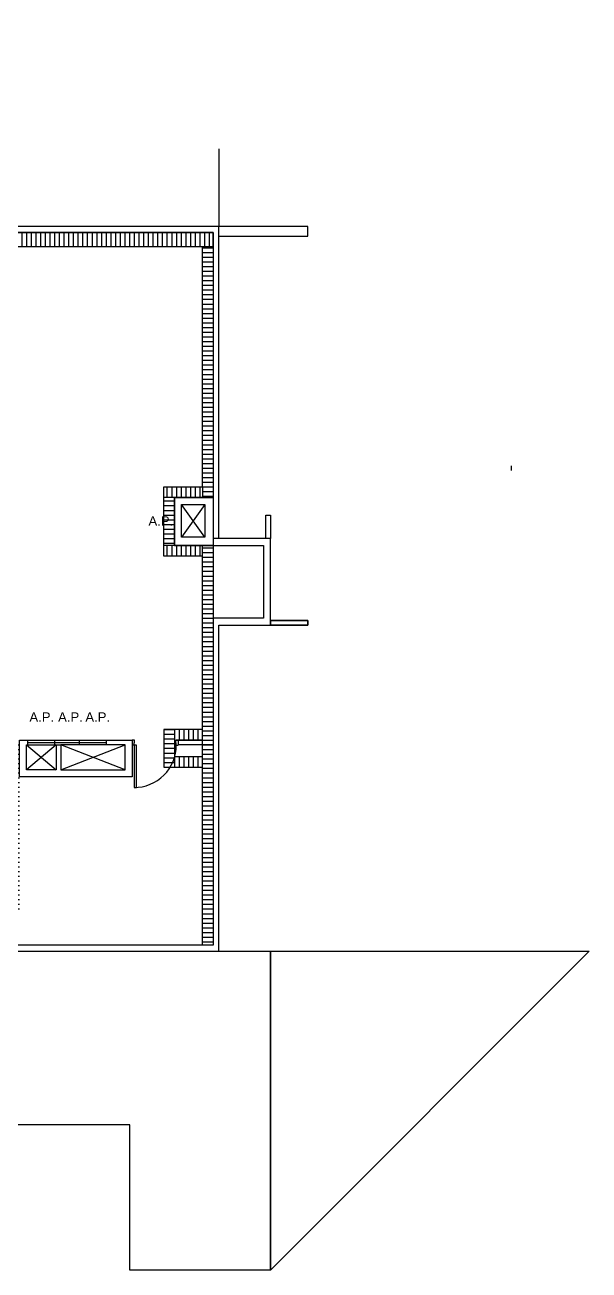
# Model space of a CAD drawing. Header units: millimetres. Extents: x 9899 to 72000, y 13200 to 39751.
# Drawn here: x 59961 to 72000, y 13200 to 39751 of the extents above; entities that cross this region are included whole.
import ezdxf
from ezdxf.enums import TextEntityAlignment as Align

# ---------------------------------------------------------------- set-up
doc = ezdxf.new("R2010")
doc.units = ezdxf.units.MM
doc.header["$MEASUREMENT"] = 0
doc.layers.get('0').update_dxf_attribs({"color": 8})
for name, color, linetype in [('ARC 08200_OS', 8, 'Continuous'), ('channel', 8, 'Continuous'), ('dog house', 8, 'Continuous'), ('Door', 8, 'Continuous'), ('parapet', 8, 'Continuous'), ('RCP_text', 8, 'Continuous'), ('TEXT', 8, 'Continuous'), ('WALL', 8, 'Continuous'), ('WALL-NEW', 8, 'Continuous')]:
    doc.layers.add(name, color=color, linetype=linetype)
doc.styles.add('BH', font='arial.ttf')

msp = doc.modelspace()

# ---------------------------------------------------------------- hatches: boundary and pattern name
at = {"layer": 'channel'}
h = msp.add_hatch(dxfattribs=at)
h.set_pattern_fill('ANSI31', color=256, scale=800, angle=45)
h.set_pattern_definition([(90, (0, 5.820766091346741e-11), (-100, 2.131628207280301e-14), [])])
edge = h.paths.add_edge_path()
edge.add_line((43349.97559142168, 35324.99219261465), (43349.97559142168, 35024.99219261465))
edge.add_line((43349.97559142168, 35024.99219261465), (63974.99545539325, 35024.99219261465))
edge.add_line((63974.99545539325, 35024.99219261465), (63974.99545539325, 35324.99219261465))
edge.add_line((63974.99545539325, 35324.99219261465), (43349.97280488591, 35324.9921926145))
h = msp.add_hatch(dxfattribs=at)
h.set_pattern_fill('ANSI31,_O', color=256, scale=800, angle=135)
h.set_pattern_definition([(180, (0, 0), (-2.131628207280301e-14, -100), [])])
h.paths.add_polyline_path([(48522.90779234201, 29000.00331493933), (48522.90788622309, 29224.91949707933), (48297.90779234203, 29224.91959099541), (48297.90779234203, 27325.31954657048), (48522.90779233733, 27325.31954657048)])
h.paths.add_polyline_path([(59848.34388538059, 24499.99681799061), (59623.35322227152, 24499.99681799061), (59623.35736976174, 20825.00533726148), (59848.34388538059, 20825.00533726148)])
h.paths.add_polyline_path([(57523.18956772151, 27099.78526986344), (57298.1866610377, 27099.78526986344), (57298.18931629299, 24724.99491375004), (57523.18956772151, 24724.99516532302)])
h.paths.add_polyline_path([(44737.49141432543, 29925.04339100939), (45087.49141432543, 29925.04339100939), (45087.49141432543, 27650.06689071952), (44737.49141432543, 27650.06689071952)])
h.paths.add_polyline_path([(46124.95854715433, 30275.04339100944), (45900.23662689864, 30275.04339100944), (45900.23662689864, 27099.77252639702), (46124.95854715433, 27099.77252639702)])
h.paths.add_polyline_path([(63749.91195175047, 35024.99074107723), (63974.94688619362, 35024.99074107723), (63974.94688619362, 29675.08714143164), (63749.91195175047, 29675.08714143164)])
h.paths.add_polyline_path([(63974.99571285961, 28649.9926008227), (63749.99571285961, 28649.9926008227), (63749.99571285961, 20124.9982603956), (63974.99571285961, 20124.9982603956)])
h.paths.add_polyline_path([(62924.99405457905, 29675.09244077728), (63149.994054579, 29675.09244077728), (63149.994054579, 28649.99260082276), (62924.99405457905, 28649.99260082276)])
h = msp.add_hatch(dxfattribs=at)
h.set_pattern_fill('ANSI31,_O', color=256, scale=800, angle=45)
h.set_pattern_definition([(90, (0, 0), (-100, 2.131628207280301e-14), [])])
h.paths.add_polyline_path([(59848.34388538059, 24724.99516532302), (57523.18956772151, 24724.99516532302), (57298.18931629299, 24724.99491375004), (57298.18956784446, 24500.01389752934), (59623.35322227151, 24499.99681799061), (59848.34388538059, 24499.99681799061)])
h.paths.add_polyline_path([(51222.90823518485, 27325.31954657048), (57523.18956772151, 27325.31954657048), (57523.18956772151, 27099.78526986344), (51222.90823518485, 27099.78526986344)])
h.paths.add_polyline_path([(46124.95854715433, 27325.31954657048), (48522.90810550696, 27325.31954657048), (48522.90810550696, 27099.7754586722), (46124.95854715433, 27099.7754586722)])
h.paths.add_polyline_path([(62924.99405457901, 28649.99260082276), (63749.99571285961, 28649.99260082276), (63749.99571285961, 28424.9926008227), (62924.99405457901, 28424.9926008227)])
h.paths.add_polyline_path([(62924.99405457906, 29900.09115601401), (63749.99426748438, 29900.09115601401), (63749.99426748438, 29675.08858648599), (62924.99405457906, 29675.08858648599)])
h.paths.add_polyline_path([(51223.19338347002, 29324.91876090167), (51223.19216398793, 29099.91754188639), (51223.19216398771, 29099.91754188639), (51223.19216398793, 29099.91754188639), (48523.19244260048, 29099.91836998163), (48523.19244260048, 29324.91836997692)])

# ---------------------------------------------------------------- linework, layer by layer
for p, q in [((63182.00450473479, 24726.01716679938, 3.271368373957762e-05), (62927.00410522831, 24726.04310637344, 6.542736747915611e-05)), ((63749.99571285961, 24726.01716679938, 3.271368373957762e-05), (63652.0041052283, 24726.01716679938, 3.271368373957762e-05)), ((60023.34388538064, 24399.99681799067, -5.064409108308622e-06), (60023.34388538064, 24499.99681799072, -5.064409108308622e-06)), ((60023.34392829362, 24449.9978478137, -5.064409108308622e-06), (61699.98108094867, 24449.99496996238, -5.064409108308622e-06)), ((60598.31907124649, 24399.99681799067, -5.064409108308622e-06), (60598.31924289089, 24499.99690381285, -5.064409108308622e-06)), ((61699.98099512971, 24399.99681799067), (61699.98116677411, 24499.99690381285))]:
    msp.add_line(p, q)
at = {"ltscale": 500}
msp.add_line((61125.00580926379, 24399.99681799067), (61125.00580926379, 24499.99681799067), dxfattribs=at)
at = {"elevation": -3.271368373957892e-05}
msp.add_lwpolyline([(60624.99234563536, 24399.99681799072), (60724.99234563536, 24399.99681799072)], dxfattribs=at)
at = {"layer": 'ARC 08200_OS', "ltscale": 25}
msp.add_lwpolyline([(65200.00472167803, 20000.00609487518), (65200.00472167803, 20000.00609846624), (65200.00472167803, 13199.9938772648), (62199.99999998169, 13199.9938772648), (62199.99999998169, 16300.00395897739), (59599.99999998172, 16300.00395897739), (59599.99999998172, 13199.9938772648), (10000.00000050818, 13199.99388085575), (10000.00000050818, 20000.00000000001), (65200.00472167803, 19999.999992818)], dxfattribs=at)
msp.add_lwpolyline([(71999.92040434049, 19999.99999640907), (65200.00472167803, 13199.9938772648), (65200.00472167803, 19999.999992818)], close=True, dxfattribs=at)
at = {"layer": 'channel', "ltscale": 1000}
for p, q in [((63749.99571285961, 29900.09115601401), (63749.99426748438, 29675.088586486)), ((63149.994054579, 29675.09244077728), (62924.99405457905, 29675.09244077728)), ((63149.994054579, 28649.99260082276), (62924.99405457901, 28649.99260082276)), ((63749.99571285961, 28424.9926008227), (63749.99571285962, 28649.99260082276)), ((62927.00410522831, 24726.04310637344, 6.542736747915611e-05), (62927.00410522831, 23925.04996200812, 3.271368373957849e-05)), ((62927.00410522831, 24726.04310637344, 6.542736747915611e-05), (63152.0041052283, 24726.01716679938, 3.271368373957762e-05)), ((63152.0041052283, 24726.01716679938, 3.271368373957762e-05), (63152.0041052283, 24501.04310637344, 6.542736747915611e-05)), ((63749.99571285961, 24726.01716679938, 3.271368373957762e-05), (63182.00450473479, 24726.01716679938, 3.271368373957762e-05)), ((63749.99571285961, 24501.01716679938), (63749.99571285961, 24726.01716679938)), ((63152.0041052283, 24501.04310637344, 6.542736747915611e-05), (63152.0041052283, 24150.04996200812, 6.542736747915611e-05)), ((63749.99571285961, 24501.01716679938, 3.271368373957762e-05), (63182.00450473478, 24501.01716679938, 3.271368373957762e-05)), ((62927.00410522831, 23925.04996200812, 3.271368373957849e-05), (63752.0041052283, 23925.02402243407, 3.271368373957762e-05)), ((63152.0041052283, 24150.04996200812, 6.542736747915611e-05), (63151.99703057659, 23925.04288780128, 3.271368373957849e-05)), ((63152.0041052283, 24150.02402243407, 6.542736747916012e-05), (63752.0041052283, 24150.02402243407, 3.271368373957762e-05))]:
    msp.add_line(p, q, dxfattribs=at)
at = {"layer": 'channel'}
for p, q in [((63252.0041052283, 24726.01716679938, 3.271368373957762e-05), (63252.0041052283, 24501.04310637344, 6.542736747915611e-05)), ((63352.0041052283, 24726.01716679938, 3.271368373957762e-05), (63352.0041052283, 24501.04310637344, 6.542736747915611e-05)), ((63452.0041052283, 24726.01716679938, 3.271368373957762e-05), (63452.0041052283, 24501.04310637344, 6.542736747915611e-05)), ((63552.0041052283, 24726.01716679938, 3.271368373957762e-05), (63552.0041052283, 24501.04310637344, 6.542736747915611e-05)), ((63652.0041052283, 24726.01716679938, 3.271368373957762e-05), (63652.0041052283, 24501.04310637344, 6.542736747915611e-05)), ((62926.9810478293, 24526.04310770254, 6.542736747915611e-05), (63151.98104782929, 24526.01716812848, 3.271368373957762e-05)), ((62926.99257652881, 24626.04310703799, 6.542736747915611e-05), (63151.9925765288, 24626.01716746393, 3.271368373957762e-05)), ((62926.94646173078, 24226.0431096962, 6.542736747915611e-05), (63151.94646173077, 24226.01717012214, 3.271368373957762e-05)), ((62926.95799043029, 24326.04310903165, 6.542736747915611e-05), (63151.95799043028, 24326.01716945759, 3.271368373957762e-05)), ((62926.96951912979, 24426.0431083671, 6.542736747915611e-05), (63151.96951912979, 24426.01716879304, 3.271368373957762e-05)), ((62926.92340433177, 24026.04311102531, 6.542736747915611e-05), (63151.92340433176, 24026.01717145125, 3.271368373957762e-05)), ((62926.93493303128, 24126.04311036076, 6.542736747915611e-05), (63151.93493303127, 24126.0171707867, 3.271368373957762e-05)), ((63252.00410517887, 24150.04681781733, 6.542736747915611e-05), (63251.99703052716, 23925.03974361049, 3.271368373957849e-05)), ((63352.00410512944, 24150.04367362654, 6.542736747915611e-05), (63351.99703047772, 23925.0365994197, 3.271368373957849e-05)), ((63452.00410508001, 24150.04052943575, 6.542736747915611e-05), (63451.99703042829, 23925.03345522891, 3.271368373957849e-05)), ((63552.00410503057, 24150.03738524496, 6.542736747915611e-05), (63551.99703037886, 23925.03031103811, 3.271368373957849e-05)), ((63652.00410498114, 24150.03424105416, 6.542736747915611e-05), (63651.99703032942, 23925.02716684732, 3.271368373957849e-05))]:
    msp.add_line(p, q, dxfattribs=at)
at = {"layer": 'channel', "ltscale": 1000}
for points in [[(43349.97559142168, 35324.99219261465), (43349.97559142168, 35024.99219261465), (63974.99545539325, 35024.99219261465), (63974.99545539325, 35324.99219261465), (43349.97280488588, 35324.99219261453)], [(63749.99571285961, 20124.9982603956), (63749.99571285961, 28424.9926008227), (62924.994054579, 28424.99260082276), (62924.99405457906, 29900.09115601401), (63749.99571285961, 29900.09115601401), (63749.91194644091, 35024.99074061576), (63749.91195175047, 35024.99074107723), (63749.91194644091, 35024.99074061576), (63974.98366198584, 35024.99364461354), (63974.94688619362, 29675.08714143164), (63149.994054579, 29675.09244077728), (63149.994054579, 28649.99260082276), (63974.99571285961, 28649.9926008227), (63974.98082123848, 20124.9978638991), (63749.99571285961, 20124.9982603956)]]:
    msp.add_lwpolyline(points, dxfattribs=at)
at = {"layer": 'dog house', "ltscale": 20}
for p, q in [((63799.99405457899, 29525.09147720164), (63299.99405457898, 28825.0882652789)), ((63799.99405457899, 28825.0882652789), (63299.99405457898, 29525.09147720164)), ((60624.9923456353, 24399.99681799067, -3.271368373957589e-05), (59998.34388538056, 23870.25836940767)), ((59998.34388538056, 24399.99681799067, -3.271368373957849e-05), (60624.9923456353, 23870.25836940767)), ((60724.9923456353, 23870.25836940767, 3.271368373958109e-05), (62099.99450166738, 24399.99681799067)), ((62099.99450166738, 23870.25836940767, 3.271368373958109e-05), (60724.9923456353, 24399.99681799067))]:
    msp.add_line(p, q, dxfattribs=at)
at = {"layer": 'dog house'}
for points in [[(63149.99405457898, 29675.09147720164), (63974.99571285962, 29675.09147720164), (63974.99571285963, 28649.99260082268), (63149.99405457899, 28649.99260082268)], [(63299.99405457898, 29525.09147720164), (63799.99405457899, 29525.09147720164), (63799.99405457899, 28825.0882652789), (63299.99405457898, 28825.0882652789)], [(59848.3438853806, 24499.99681799067), (62249.99611236609, 24499.99681799067), (62249.99611236609, 23720.26917124359), (59848.3438853806, 23720.26917124359)], [(62099.99450166744, 24399.99681799067), (60724.99234563536, 24399.99681799067), (60724.99234563536, 23870.25836940767), (62099.99450166744, 23870.25836940767)]]:
    msp.add_lwpolyline(points, close=True, dxfattribs=at)
at = {"layer": 'dog house', "elevation": -3.271368373957589e-05}
msp.add_lwpolyline([(60624.99234563536, 23870.25836940767), (59998.34388538061, 23870.25836940767), (59998.34388538061, 24399.99681799067), (60624.99234563536, 24399.99681799067)], close=True, dxfattribs=at)
at = {"layer": 'Door'}
for p, q in [((62249.99611236609, 24499.99663545938), (62249.99611236609, 24389.99663545938)), ((62299.99611236609, 24499.99663545938), (62249.99611236609, 24499.99663545938)), ((62289.99611236609, 24389.99663545938), (62289.99611236609, 24439.99663545938)), ((62299.99611236609, 24439.99663545938), (62289.99611236609, 24439.99663545938)), ((62299.99611236609, 24439.99663545938), (62299.99611236609, 24499.99663545938)), ((63179.99611236609, 24439.99684442279), (63179.99611236609, 24499.99684442279)), ((63179.99611236609, 24499.99684442279), (63229.99611236609, 24499.99684442279)), ((63179.99611236609, 24439.99684442279), (63189.99611236609, 24439.99684442279)), ((63182.00450473478, 24441.0282354317, 3.271368373957762e-05), (63182.00450473478, 24501.0282354317, 3.271368373957762e-05)), ((63182.00450473478, 24501.0282354317, 3.271368373957762e-05), (63232.00450473478, 24501.0282354317, 3.271368373957762e-05)), ((63182.00450473478, 24441.0282354317, 3.271368373957762e-05), (63192.00450473478, 24441.0282354317, 3.271368373957762e-05)), ((63189.99611236609, 24389.99684442279), (63189.99611236609, 24439.99684442279)), ((63192.00450473478, 24391.0282354317, 3.271368373957762e-05), (63192.00450473478, 24441.0282354317, 3.271368373957762e-05)), ((63229.99611236609, 24499.99684442279), (63229.99611236609, 24389.99684442279)), ((63232.00450473478, 24501.0282354317, 3.271368373957762e-05), (63232.00450473478, 24391.0282354317, 3.271368373957762e-05)), ((62289.99611236609, 24389.99663545938), (62249.99611236609, 24389.99663545938)), ((62289.99611236609, 24389.99663545938), (62289.99611236609, 23489.99663545938)), ((62339.99611236609, 24389.99663545938), (62289.99611236609, 24389.99663545938)), ((62339.99611236609, 23489.99663545938), (62339.99611236609, 24389.99663545938)), ((63189.99611236609, 24389.99684442279), (63229.99611236609, 24389.99684442279)), ((63192.00450473478, 24391.0282354317, 3.271368373957762e-05), (63232.00450473478, 24391.0282354317, 3.271368373957762e-05)), ((62289.99611236609, 23489.99663545938), (62339.99611236609, 23489.99663545938))]:
    msp.add_line(p, q, dxfattribs=at)
msp.add_arc((62289.99611236609, 24389.99663545938), 900.000000000017, 270, 1.330019258301251e-05, dxfattribs=at)
at = {"layer": 'parapet'}
msp.add_line((64100.00005885413, 35250.01163905826), (64100.00008629818, 35449.9988923561), dxfattribs=at)
for points in [[(64100.00000287927, 28799.95452038317), (64100.00000287927, 35249.91289711547), (65999.98892176118, 35249.91424114526), (65999.98877639523, 35449.99863162254), (55250.00000151018, 35450.0001274188), (55250.00000151018, 36459.73421900595), (57267.29647673407, 36607.66931863647), (57256.30919137197, 36757.26637690364), (56755.16219239359, 36720.5155908224), (56532.90374994892, 39751.31022292174), (48977.92507738489, 39197.27152373649), (48941.36380354068, 39695.83435057822), (27977.93056988002, 38158.51593047271)], [(43349.9728175998, 35324.99219261449), (63974.99545539324, 35324.99326854655), (63974.99545539324, 28649.99259876682), (65049.99879733207, 28649.70471944696), (65049.99877465716, 27099.999703308), (63975.00000090184, 27099.99700549165), (63975.00000053266, 20124.997861809), (59623.35711604742, 20125.00553080988)], [(18899.96775747922, 20000.00037100109), (64100.00000287927, 19999.9999963845), (64100.00000287927, 26949.99725074625), (65199.99877314562, 26949.99996145059), (65199.9987988436, 28799.95452038317), (63974.99545539324, 28799.95452038317)]]:
    msp.add_lwpolyline(points, dxfattribs=at)
for points in [[(65099.98845811365, 29299.9972375231), (65199.9987988436, 29299.9972375231), (65199.9987988436, 28799.95452038317), (65099.98845811365, 28799.95452038317)], [(65199.80526101832, 27050.09677956744), (65999.98789402827, 27050.09677956744), (65999.98789402827, 26949.99999656832), (65199.80526101832, 26949.99999656832)]]:
    msp.add_lwpolyline(points, close=True, dxfattribs=at)
at = {"layer": 'RCP_text'}
msp.add_line((70334.19348181476, 30350.61775773311), (70334.19348181476, 30246.34488507839), dxfattribs=at)
at = {"layer": 'WALL'}
for p, q in [((64100.00000039519, 37106.37188066811), (64099.91391856565, 35450.00000364323)), ((63229.99605061038, 24500.01385435673), (63229.99621374859, 24399.99810269523)), ((63232.00444297907, 24501.04524536564, 3.271368373957762e-05), (63232.00460611728, 24401.02949370414, 3.271368373957762e-05))]:
    msp.add_line(p, q, dxfattribs=at)
for points in [[(63229.99605065768, 24499.98485886528), (63975.00019789254, 24499.98617254511)], [(63975.00019788727, 24399.99948567582), (63229.99621374859, 24399.99810269523)]]:
    msp.add_lwpolyline(points, dxfattribs=at)
at = {"layer": 'WALL-NEW'}
for points in [[(65099.99368395327, 29299.99722019058), (65199.99368010956, 29299.99722019058), (65199.99368010956, 28799.99997524764), (65099.99368395327, 28799.99997524764)], [(65999.98892145097, 27050.01505930128), (65199.9936147682, 27050.01505930128), (65199.9936147682, 26950.01509966158), (65999.98892145097, 26950.01509966158)]]:
    msp.add_lwpolyline(points, close=True, dxfattribs=at)

# ---------------------------------------------------------------- texts
at = {"layer": 'TEXT', "style": 'BH'}
for p in [(62861.71779795259, 29073.17938603822), (60321.43138529157, 24892.64726670037), (60933.66744997009, 24892.64726670037), (61515.402448259, 24892.64726670037)]:
    msp.add_text('A.P.', height=200, rotation=4.16275100388744e-05, dxfattribs=at).set_placement(p, align=Align.CENTER)

doc.saveas('drawing.dxf')
